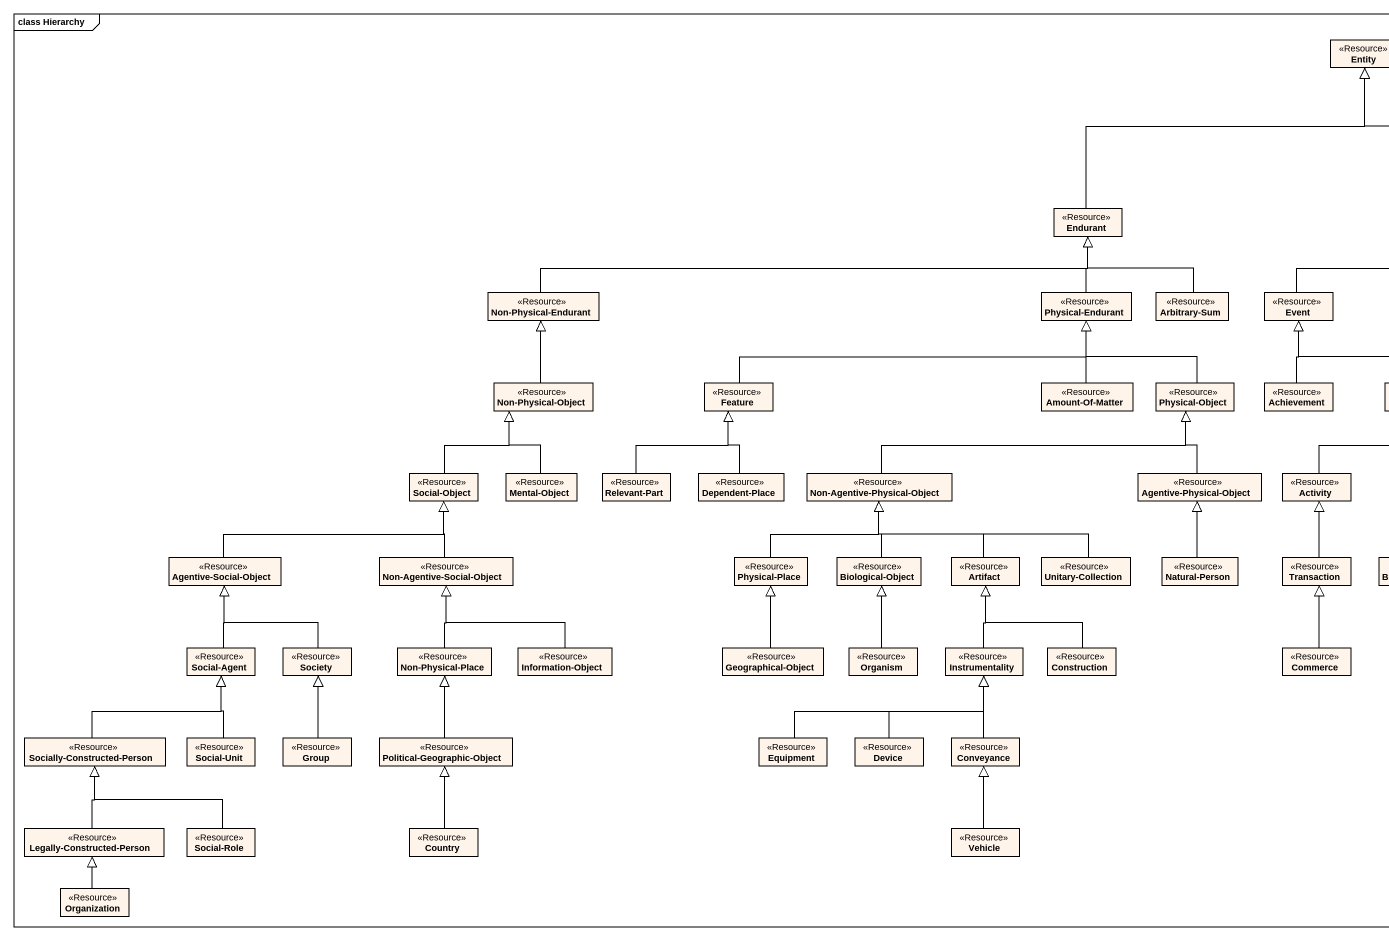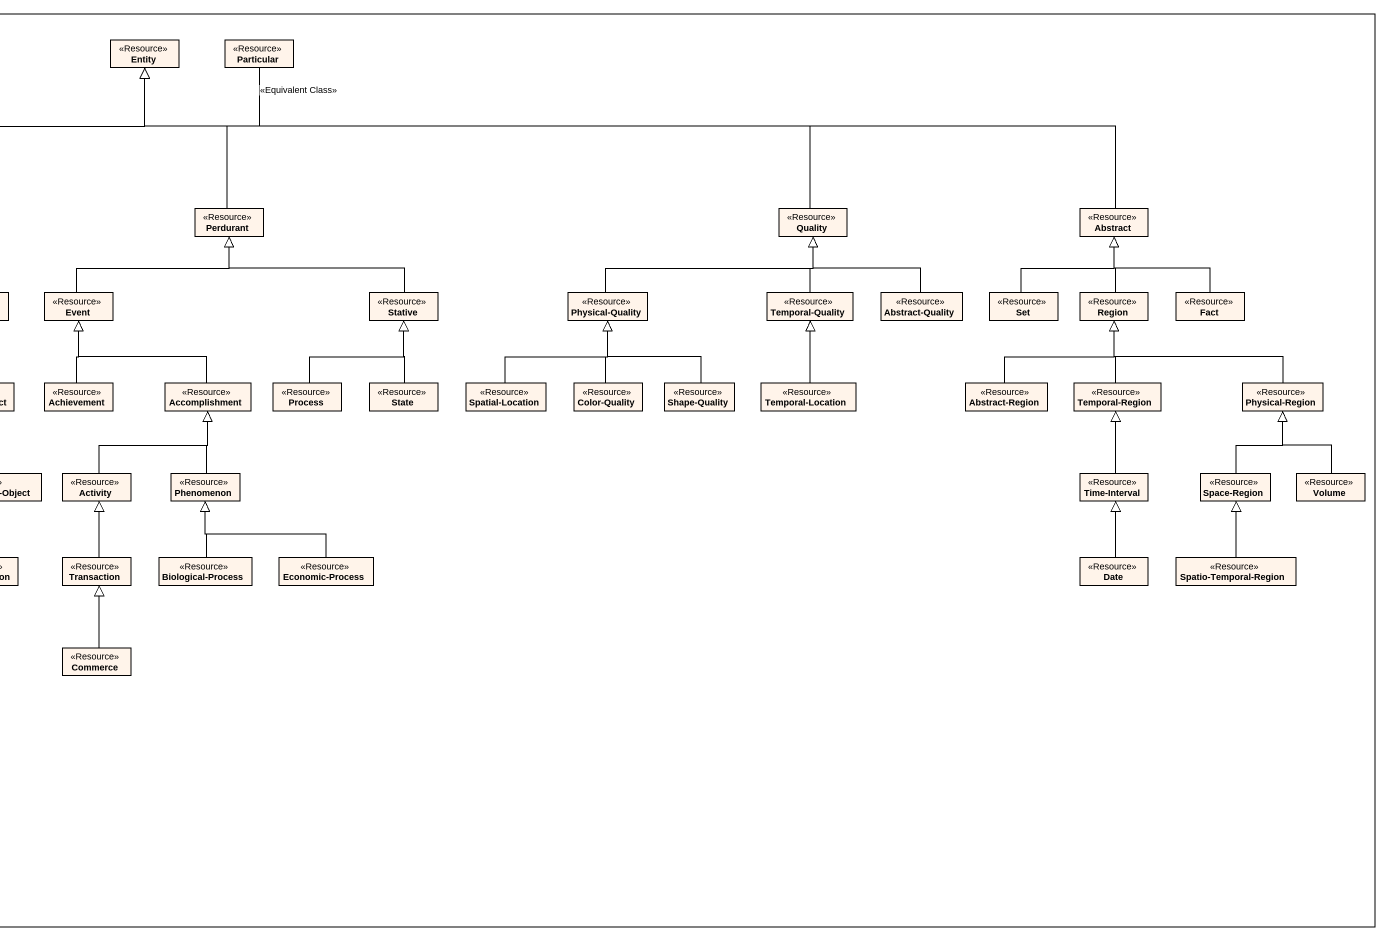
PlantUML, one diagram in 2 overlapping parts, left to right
@startuml
mainframe class Hierarchy
hide circle
hide empty members
class "Entity" as Entity_ <<Resource>> #FFF4EA
class Particular <<Resource>> #FFF4EA
class Endurant <<Resource>> #FFF4EA
class Perdurant <<Resource>> #FFF4EA
class Quality <<Resource>> #FFF4EA
class "Abstract" as Abstract_ <<Resource>> #FFF4EA
class "Non-Physical-Endurant" as Non_Physical_Endurant <<Resource>> #FFF4EA
class "Physical-Endurant" as Physical_Endurant <<Resource>> #FFF4EA
class "Arbitrary-Sum" as Arbitrary_Sum <<Resource>> #FFF4EA
class Event <<Resource>> #FFF4EA
class Stative <<Resource>> #FFF4EA
class "Physical-Quality" as Physical_Quality <<Resource>> #FFF4EA
class "Temporal-Quality" as Temporal_Quality <<Resource>> #FFF4EA
class "Abstract-Quality" as Abstract_Quality <<Resource>> #FFF4EA
class "Set" as Set_ <<Resource>> #FFF4EA
class Region <<Resource>> #FFF4EA
class Fact <<Resource>> #FFF4EA
class "Non-Physical-Object" as Non_Physical_Object <<Resource>> #FFF4EA
class Feature <<Resource>> #FFF4EA
class "Amount-Of-Matter" as Amount_Of_Matter <<Resource>> #FFF4EA
class "Physical-Object" as Physical_Object <<Resource>> #FFF4EA
class Achievement <<Resource>> #FFF4EA
class Accomplishment <<Resource>> #FFF4EA
class "Process" as Process_ <<Resource>> #FFF4EA
class "State" as State_ <<Resource>> #FFF4EA
class "Spatial-Location" as Spatial_Location <<Resource>> #FFF4EA
class "Color-Quality" as Color_Quality <<Resource>> #FFF4EA
class "Shape-Quality" as Shape_Quality <<Resource>> #FFF4EA
class "Temporal-Location" as Temporal_Location <<Resource>> #FFF4EA
class "Abstract-Region" as Abstract_Region <<Resource>> #FFF4EA
class "Temporal-Region" as Temporal_Region <<Resource>> #FFF4EA
class "Physical-Region" as Physical_Region <<Resource>> #FFF4EA
class "Social-Object" as Social_Object <<Resource>> #FFF4EA
class "Mental-Object" as Mental_Object <<Resource>> #FFF4EA
class "Relevant-Part" as Relevant_Part <<Resource>> #FFF4EA
class "Dependent-Place" as Dependent_Place <<Resource>> #FFF4EA
class "Non-Agentive-Physical-Object" as Non_Agentive_Physical_Object <<Resource>> #FFF4EA
class "Agentive-Physical-Object" as Agentive_Physical_Object <<Resource>> #FFF4EA
class Activity <<Resource>> #FFF4EA
class Phenomenon <<Resource>> #FFF4EA
class "Time-Interval" as Time_Interval <<Resource>> #FFF4EA
class "Space-Region" as Space_Region <<Resource>> #FFF4EA
class Volume <<Resource>> #FFF4EA
class "Agentive-Social-Object" as Agentive_Social_Object <<Resource>> #FFF4EA
class "Non-Agentive-Social-Object" as Non_Agentive_Social_Object <<Resource>> #FFF4EA
class "Physical-Place" as Physical_Place <<Resource>> #FFF4EA
class "Biological-Object" as Biological_Object <<Resource>> #FFF4EA
class "Artifact" as Artifact_ <<Resource>> #FFF4EA
class "Unitary-Collection" as Unitary_Collection <<Resource>> #FFF4EA
class "Natural-Person" as Natural_Person <<Resource>> #FFF4EA
class Transaction <<Resource>> #FFF4EA
class "Biological-Process" as Biological_Process <<Resource>> #FFF4EA
class "Economic-Process" as Economic_Process <<Resource>> #FFF4EA
class Date <<Resource>> #FFF4EA
class "Spatio-Temporal-Region" as Spatio_Temporal_Region <<Resource>> #FFF4EA
class "Social-Agent" as Social_Agent <<Resource>> #FFF4EA
class Society <<Resource>> #FFF4EA
class "Non-Physical-Place" as Non_Physical_Place <<Resource>> #FFF4EA
class "Information-Object" as Information_Object <<Resource>> #FFF4EA
class "Geographical-Object" as Geographical_Object <<Resource>> #FFF4EA
class Organism <<Resource>> #FFF4EA
class Instrumentality <<Resource>> #FFF4EA
class Construction <<Resource>> #FFF4EA
class Commerce <<Resource>> #FFF4EA
class "Socially-Constructed-Person" as Socially_Constructed_Person <<Resource>> #FFF4EA
class "Social-Unit" as Social_Unit <<Resource>> #FFF4EA
class "Group" as Group_ <<Resource>> #FFF4EA
class "Political-Geographic-Object" as Political_Geographic_Object <<Resource>> #FFF4EA
class Equipment <<Resource>> #FFF4EA
class Device <<Resource>> #FFF4EA
class Conveyance <<Resource>> #FFF4EA
class "Legally-Constructed-Person" as Legally_Constructed_Person <<Resource>> #FFF4EA
class "Social-Role" as Social_Role <<Resource>> #FFF4EA
class Country <<Resource>> #FFF4EA
class Vehicle <<Resource>> #FFF4EA
class Organization <<Resource>> #FFF4EA
Particular -left-|> Entity_ : <<Equivalent Class>>
Endurant -up-|> Entity_
Perdurant -up-|> Entity_
Quality -left-|> Entity_
Abstract_ -left-|> Entity_
Non_Physical_Endurant -right-|> Endurant
Physical_Endurant -up-|> Endurant
Arbitrary_Sum -up-|> Endurant
Event -right-|> Perdurant
Stative -left-|> Perdurant
Physical_Quality -right-|> Quality
Temporal_Quality -up-|> Quality
Abstract_Quality -up-|> Quality
Set_ -up-|> Abstract_
Region -up-|> Abstract_
Fact -up-|> Abstract_
Non_Physical_Object -up-|> Non_Physical_Endurant
Feature -right-|> Physical_Endurant
Amount_Of_Matter -up-|> Physical_Endurant
Physical_Object -up-|> Physical_Endurant
Achievement -up-|> Event
Accomplishment -up-|> Event
Process_ -up-|> Stative
State_ -up-|> Stative
Spatial_Location -up-|> Physical_Quality
Color_Quality -up-|> Physical_Quality
Shape_Quality -up-|> Physical_Quality
Temporal_Location -up-|> Temporal_Quality
Abstract_Region -up-|> Region
Temporal_Region -up-|> Region
Physical_Region -left-|> Region
Social_Object -up-|> Non_Physical_Object
Mental_Object -up-|> Non_Physical_Object
Relevant_Part -up-|> Feature
Dependent_Place -up-|> Feature
Non_Agentive_Physical_Object -right-|> Physical_Object
Agentive_Physical_Object -up-|> Physical_Object
Activity -up-|> Accomplishment
Phenomenon -up-|> Accomplishment
Time_Interval -up-|> Temporal_Region
Space_Region -up-|> Physical_Region
Volume -up-|> Physical_Region
Agentive_Social_Object -right-|> Social_Object
Non_Agentive_Social_Object -up-|> Social_Object
Physical_Place -up-|> Non_Agentive_Physical_Object
Biological_Object -up-|> Non_Agentive_Physical_Object
Artifact_ -up-|> Non_Agentive_Physical_Object
Unitary_Collection -left-|> Non_Agentive_Physical_Object
Natural_Person -up-|> Agentive_Physical_Object
Transaction -up-|> Activity
Biological_Process -up-|> Phenomenon
Economic_Process -up-|> Phenomenon
Date -up-|> Time_Interval
Spatio_Temporal_Region -up-|> Space_Region
Social_Agent -up-|> Agentive_Social_Object
Society -up-|> Agentive_Social_Object
Non_Physical_Place -up-|> Non_Agentive_Social_Object
Information_Object -up-|> Non_Agentive_Social_Object
Geographical_Object -up-|> Physical_Place
Organism -up-|> Biological_Object
Instrumentality -up-|> Artifact_
Construction -up-|> Artifact_
Commerce -up-|> Transaction
Socially_Constructed_Person -up-|> Social_Agent
Social_Unit -up-|> Social_Agent
Group_ -up-|> Society
Political_Geographic_Object -up-|> Non_Physical_Place
Equipment -right-|> Instrumentality
Device -up-|> Instrumentality
Conveyance -up-|> Instrumentality
Legally_Constructed_Person -up-|> Socially_Constructed_Person
Social_Role -up-|> Socially_Constructed_Person
Country -up-|> Political_Geographic_Object
Vehicle -up-|> Conveyance
Organization -up-|> Legally_Constructed_Person
@enduml
